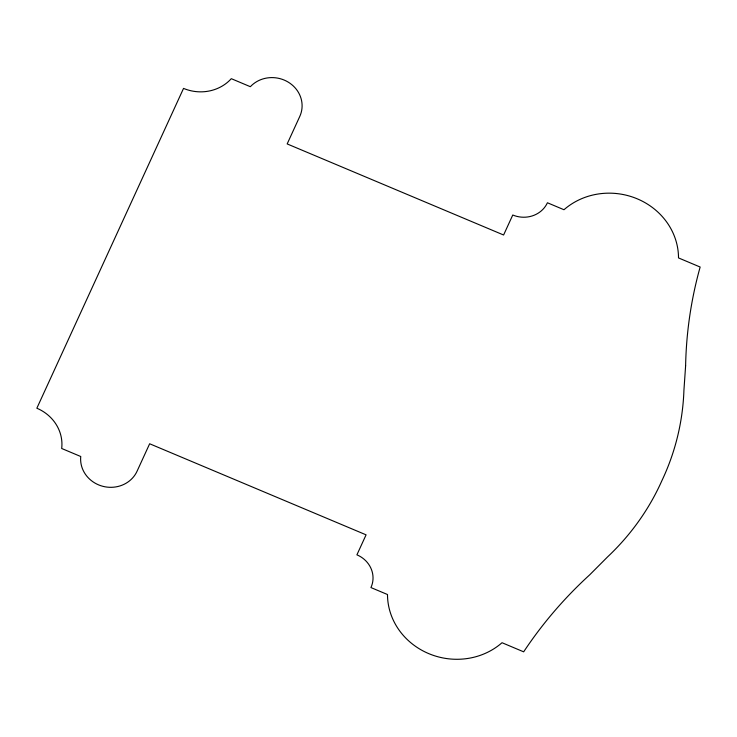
<?xml version="1.0" encoding="UTF-8"?>
<svg xmlns="http://www.w3.org/2000/svg" width="737" height="737" viewBox="0 0 737 737"><rect width="100%" height="100%" fill="white"/><g stroke="black" fill="none" stroke-linecap="round" stroke-linejoin="round"><path stroke-width="1.11" d="M685.613 365.81L683.918 390.407A264.675 246.094 10.8 0 1 661.973 480.496A264.675 246.094 10.8 0 1 607.546 556.923L589.775 574.759A455.65 423.655 10.8 0 0 523.666 651.83L502.026 642.719A67.74 62.977 10.8 0 1 428.713 653.608A67.74 62.977 10.8 0 1 387.496 594.529L370.941 587.564A26.504 24.643 10.8 0 0 356.911 554.832L366.077 534.841L149.648 443.766L137.045 471.256A29.452 27.38 10.8 0 1 102.765 486.291A29.452 27.38 10.8 0 1 80.748 456.507L61.687 448.483A41.235 38.333 10.8 0 0 36.85 408.224L183.541 88.394A41.235 38.333 10.8 0 0 231.298 78.675L250.35 86.699A29.452 27.38 10.8 0 1 288.158 82.083A29.452 27.38 10.8 0 1 299.775 116.437L287.172 143.927L503.601 235.002L512.768 215.011A26.504 24.643 10.8 0 0 547.425 202.767L563.98 209.732A67.74 62.977 10.8 0 1 637.293 198.843A67.74 62.977 10.8 0 1 678.51 257.922L700.15 267.034A455.65 423.655 10.8 0 0 685.613 365.81"/></g></svg>
